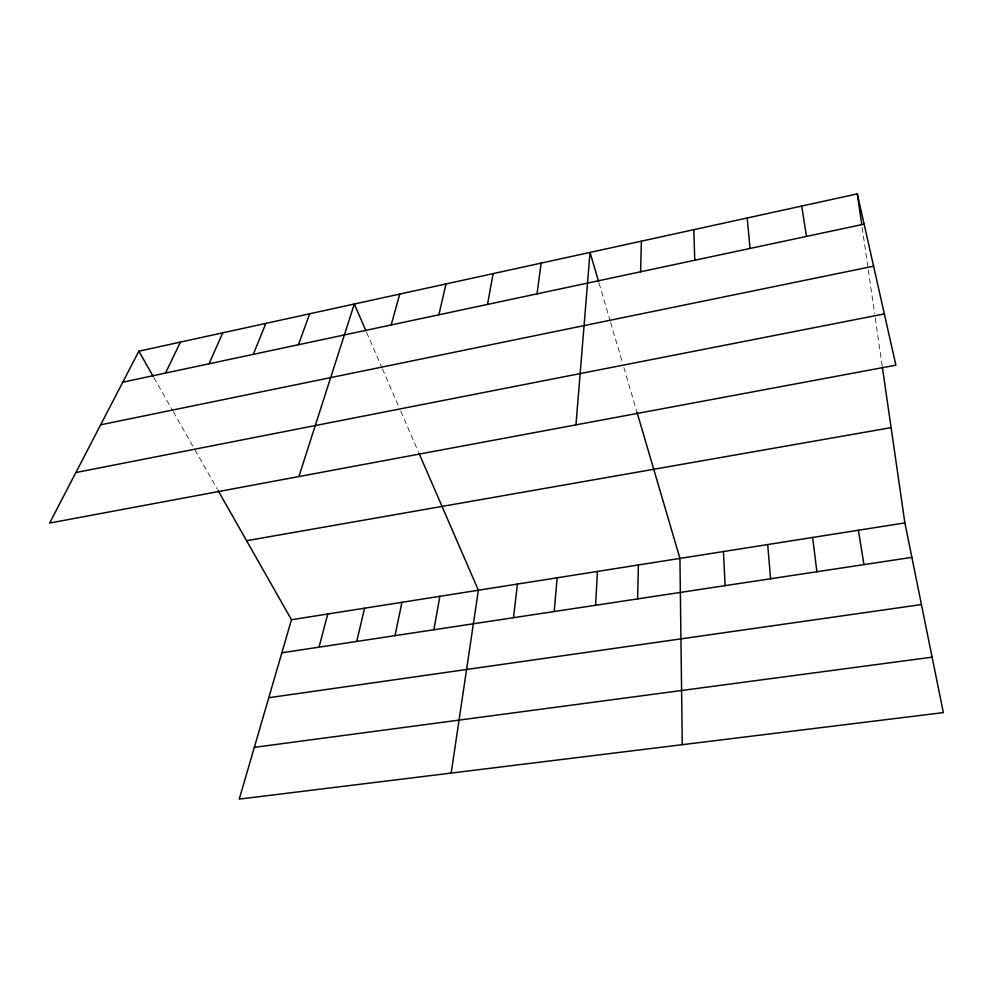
<?xml version="1.0" encoding="UTF-8"?>
<svg xmlns="http://www.w3.org/2000/svg" width="993" height="993" viewBox="0 0 993 993"><rect width="100%" height="100%" fill="white"/><g stroke="black" fill="none" stroke-linecap="round" stroke-linejoin="round"><path stroke-width="0.74" stroke-dasharray="4.96 3.72" d="M153.828 377.501L172.521 410.407M173.278 411.723L193.511 447.322M195.013 449.966L217.33 489.251M366.541 332.233L381.809 367.46M382.429 368.875L398.925 406.931M400.75 411.152L418.301 451.654M599.052 283.104L610.186 320.975M610.608 322.44L622.549 363.09M623.827 367.422L636.463 410.444M862.16 227.484L868.081 268.445M868.304 269.959L874.622 313.651M875.267 318.145L882.132 365.598"/><path stroke-width="1.49" d="M637.63 598.891L638.362 564.98M640.609 271.784L641.391 241.15M595.589 605.258L597.438 571.434M575.965 424.855L590.041 252.396L598.63 281.64M554.206 611.527L557.135 577.802M513.48 617.696L517.452 584.058M537.027 293.866L541.135 263.108M451.17 773.075L478.365 590.227L418.909 453.056M433.891 629.748L439.874 596.309M487.489 304.429L493.136 273.621M395.015 635.644L401.942 602.292M438.881 314.793L446.006 283.936M356.723 641.441L364.58 608.2M319.014 647.151L327.764 614.009M391.18 324.959L399.745 294.065M218.088 490.567L291.483 619.731L239.251 799.117L943.35 712.602L904.871 522.901L882.343 367.075M298.868 476.553L354.315 304.007L365.933 330.818M298.421 344.745L309.692 313.788M253.314 354.352L265.851 323.383M209.014 363.798L222.78 332.804M165.508 373.07L180.465 342.076M138.871 351.187L49.65 523.05L895.897 365.176L857.307 193.883L138.871 351.187L153.083 376.186M122.772 382.181L864.121 224.133M100.641 424.818L873.604 266.186M75.865 472.531L884.353 313.912M246.587 540.713L891.093 427.635M291.483 619.731L904.871 522.901M281.863 652.786L911.859 557.358M268.78 697.719L921.43 604.551M254.32 747.357L932.104 657.167M636.885 411.872L679.932 558.414L682.278 744.676M858.374 530.237L863.96 564.607M801.699 206.06L806.49 236.421M857.307 193.883L861.725 224.43M812.646 537.461L816.891 571.745M747.195 217.988L750.05 248.449M767.688 544.561L770.605 578.745M723.45 551.537L725.101 585.647M693.772 229.693L694.777 260.24"/></g></svg>
